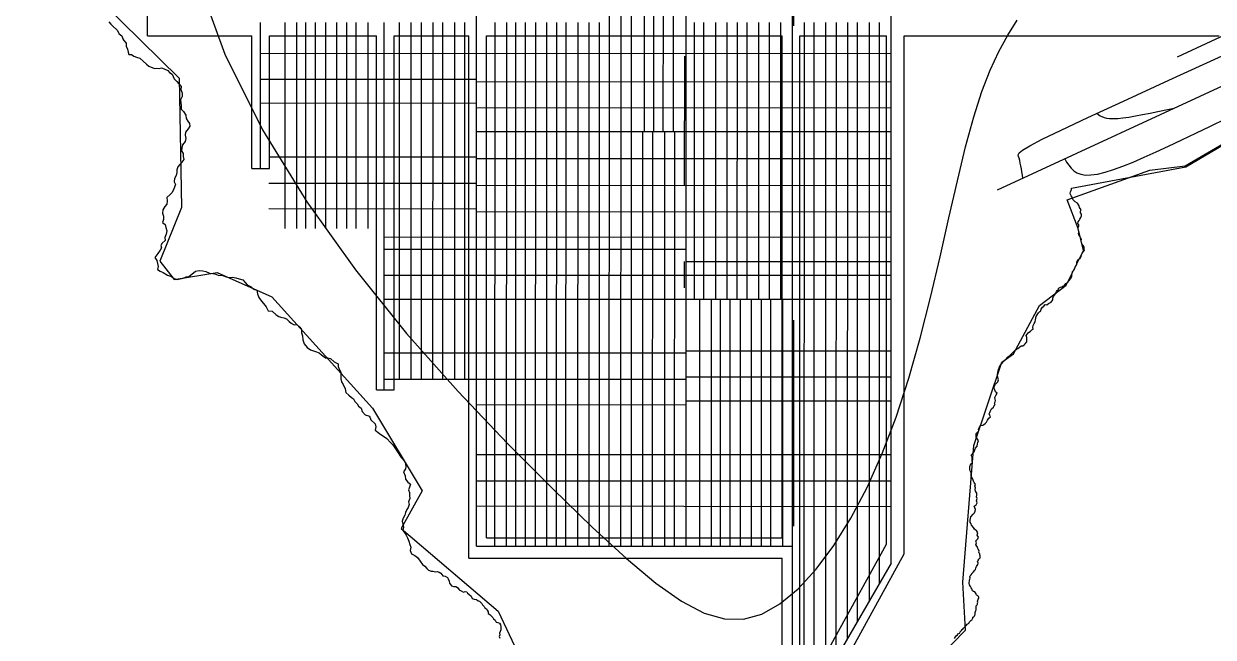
# Model space of a CAD drawing. Extents: x -15732 to 10897, y -24868 to 16165.
# Drawn here: x -9769 to -2354, y -11160 to -7337 of the extents above; entities that cross this region are included whole.
import ezdxf

# ---------------------------------------------------------------- set-up
doc = ezdxf.new("R2010")
doc.units = 0
doc.header["$MEASUREMENT"] = 0
for name, color, linetype in [('AIRPORT', 7, 'CONTINUOUS'), ('COASTLINE', 7, 'CONTINUOUS'), ('HIGHWAY', 7, 'CONTINUOUS'), ('STREETS-SPRAWL', 7, 'CONTINUOUS'), ('STREETS-SPRAWL-12M', 7, 'CONTINUOUS'), ('STREETS-SPRAWL-20M', 7, 'CONTINUOUS'), ('SUBURBS', 7, 'CONTINUOUS')]:
    doc.layers.add(name, color=color, linetype=linetype)

msp = doc.modelspace()

# ---------------------------------------------------------------- linework, layer by layer
at = {"layer": 'AIRPORT', "color": 251, "linetype": 'CONTINUOUS'}
for p, q in [((-2577.2, -7541.8), (625.3, -6056.2)), ((-3698, -8372.5), (-495.5, -6886.9)), ((-2629.7, -7688.9), (-2297.5, -7537.4)), ((-2913.1, -7818.7), (-2629.7, -7688.9)), ((-3135.9, -7921.6), (-2913.1, -7818.7)), ((-3302.3, -7999.6), (-3135.9, -7921.6)), ((-3077, -7896.7), (-3068, -7903.3)), ((-3068, -7903.3), (-3058.3, -7909.5)), ((-3058.3, -7909.5), (-3047.3, -7915.3)), ((-3047.3, -7915.3), (-3034.3, -7920.2)), ((-3034.3, -7920.2), (-3018.7, -7924)), ((-3018.7, -7924), (-2999.8, -7926.4)), ((-2999.8, -7926.4), (-2976.9, -7927.2)), ((-2976.9, -7927.2), (-2949.5, -7926.1)), ((-2949.5, -7926.1), (-2917, -7922.9)), ((-2917, -7922.9), (-2880, -7917.7)), ((-2880, -7917.7), (-2839, -7911)), ((-2839, -7911), (-2794.7, -7902.8)), ((-2794.7, -7902.8), (-2747.8, -7893.6)), ((-2747.8, -7893.6), (-2698.9, -7883.6)), ((-2698.9, -7883.6), (-2648.7, -7873)), ((-2648.7, -7873), (-2597.8, -7862.1)), ((-2371.1, -7975.6), (-2276.6, -7929.7)), ((-3420.2, -8056.7), (-3302.3, -7999.6)), ((-2462, -8019.4), (-2371.1, -7975.6)), ((-3497.8, -8096.6), (-3420.2, -8056.7)), ((-2631.8, -8099.6), (-2549, -8060.7)), ((-2549, -8060.7), (-2462, -8019.4)), ((-3570, -8152.5), (-3564.6, -8140.6)), ((-3567.4, -8162.9), (-3570, -8152.5)), ((-3564.6, -8140.6), (-3543.3, -8123.3)), ((-3543.3, -8123.3), (-3497.8, -8096.6)), ((-2784.2, -8168.7), (-2710.3, -8135.7)), ((-2710.3, -8135.7), (-2631.8, -8099.6)), ((-3563.7, -8174.9), (-3567.4, -8162.9)), ((-3560.1, -8188.9), (-3563.7, -8174.9)), ((-3556.6, -8204.7), (-3560.1, -8188.9)), ((-3553.3, -8221.9), (-3556.6, -8204.7)), ((-3550.1, -8240.3), (-3553.3, -8221.9)), ((-3279.7, -8178.4), (-3267.7, -8198.7)), ((-3267.7, -8198.7), (-3254.9, -8218.3)), ((-3254.9, -8218.3), (-3240.5, -8236.4)), ((-2975.6, -8245), (-2917.1, -8223.7)), ((-2917.1, -8223.7), (-2853.2, -8198.1)), ((-2853.2, -8198.1), (-2784.2, -8168.7)), ((-3546.9, -8259.5), (-3550.1, -8240.3)), ((-3543.8, -8279.4), (-3546.9, -8259.5)), ((-3540.7, -8299.5), (-3543.8, -8279.4)), ((-3240.5, -8236.4), (-3223.6, -8252.3)), ((-3223.6, -8252.3), (-3203.6, -8265.3)), ((-3203.6, -8265.3), (-3179.5, -8274.5)), ((-3179.5, -8274.5), (-3150.6, -8279.4)), ((-3150.6, -8279.4), (-3116.1, -8279.1)), ((-3116.1, -8279.1), (-3075.4, -8273.1)), ((-3075.4, -8273.1), (-3028.4, -8261.6)), ((-3028.4, -8261.6), (-2975.6, -8245))]:
    msp.add_line(p, q, dxfattribs=at)
at = {"layer": 'COASTLINE', "color": 7, "linetype": 'CONTINUOUS'}
for points in [[(-9237.6, -7325.2), (-9226.4, -7340), (-9215.4, -7349.9), (-9186.4, -7377.3), (-9174.6, -7399.1), (-9157.2, -7410.9), (-9151.6, -7429.9), (-9146, -7441), (-9130, -7458.5), (-9131, -7475.9), (-9122.3, -7494.2), (-9117.2, -7513), (-9113.3, -7528.5), (-9097.5, -7529), (-9083, -7539.2), (-9065.9, -7544.2), (-9045, -7551.7), (-9025.1, -7569.4), (-9004.3, -7587.9), (-8988.7, -7601.3), (-8965.1, -7610.3), (-8952, -7615.6), (-8938.3, -7613.9), (-8924.2, -7615.3), (-8910.9, -7612), (-8892.6, -7617.6), (-8871.4, -7628.1), (-8859.4, -7639.3), (-8842.9, -7650.6), (-8831, -7679.3), (-8814.4, -7696.6), (-8801.9, -7711.8), (-8788.2, -7727.6), (-8788.9, -7747.2), (-8781.9, -7768.7), (-8780.6, -7789.2), (-8791, -7809.6), (-8790.2, -7828.7), (-8787.6, -7848.6), (-8786.8, -7869), (-8773.9, -7884.1), (-8758.8, -7905.6), (-8756, -7926.3), (-8746.2, -7944), (-8735.6, -7958.4), (-8734.6, -7974.2), (-8744.6, -7990.4), (-8761.2, -8011.5), (-8762.9, -8031), (-8759.5, -8051), (-8763.5, -8071.1), (-8780.1, -8090.6), (-8784.4, -8108.9), (-8785.2, -8128.4), (-8776.1, -8146), (-8775.1, -8164.8), (-8771.4, -8182.6), (-8782.9, -8200.1), (-8809.2, -8229), (-8815.1, -8247.3), (-8814.8, -8264.4), (-8818.3, -8282.8), (-8829.6, -8301.4), (-8831.6, -8321.6), (-8821.9, -8339.1), (-8832.4, -8364.8), (-8843.6, -8388.6), (-8855.2, -8400.3), (-8877.3, -8419.3), (-8874.4, -8439.7), (-8877.6, -8460.3), (-8889.2, -8476.4), (-8902.3, -8496.9), (-8904, -8517), (-8897.6, -8535.9), (-8897.6, -8555.6), (-8904, -8574.3), (-8887.4, -8586.9), (-8882.7, -8606.7), (-8876.8, -8626.8), (-8882, -8647), (-8889.3, -8667.7), (-8887.6, -8687.9), (-8906.7, -8703.2), (-8915, -8717.7), (-8911.1, -8733.6), (-8918.9, -8748.3), (-8933.1, -8768), (-8952.1, -8793.5), (-8940.2, -8812), (-8936, -8830.3), (-8930.2, -8849.2), (-8935.3, -8867.7), (-8918.5, -8879.3), (-8900.5, -8886.2), (-8873.8, -8903.5), (-8848.4, -8911.4), (-8830.8, -8923.4), (-8813.4, -8931), (-8793.5, -8925.7), (-8775.6, -8922), (-8756.5, -8913.9), (-8740.6, -8911.4), (-8720.2, -8897.7), (-8698.2, -8878.8), (-8675.5, -8874.7), (-8652.7, -8875.5), (-8634.7, -8879.5), (-8611.5, -8891.4), (-8590.8, -8892.6), (-8572.5, -8898.1), (-8552.3, -8904.7), (-8533.5, -8903.2), (-8512.8, -8912.5), (-8489.2, -8918.1), (-8467.9, -8915.6), (-8446, -8921), (-8426.2, -8925.5), (-8403.6, -8932.3), (-8389.1, -8950.1), (-8376.4, -8964), (-8363.3, -8969.6), (-8351, -8976.7), (-8337.1, -8991.2), (-8316.2, -8996.7), (-8311.8, -9019.2), (-8303.7, -9042.5), (-8287.5, -9065.5), (-8273.9, -9079.5), (-8257.2, -9099.9), (-8246.2, -9126.5), (-8221.1, -9128.6), (-8195.4, -9150.4), (-8178.6, -9161.5), (-8165.6, -9165.8), (-8148, -9170), (-8131, -9175.5), (-8113.6, -9192.6), (-8102.3, -9201.9), (-8082.8, -9212.7), (-8066.2, -9211), (-8048.2, -9227.5), (-8036.8, -9241.7), (-8037.7, -9261.9), (-8030.6, -9280.6), (-8029.3, -9306.8), (-8020.7, -9331.9), (-8001.4, -9354.3), (-7980.8, -9368.5), (-7951, -9378.3), (-7927.8, -9387.7), (-7913.7, -9398.9), (-7888.6, -9419), (-7872.8, -9418.7), (-7856.1, -9423.4), (-7834.7, -9443.7), (-7809.5, -9455.7), (-7807.9, -9472.6), (-7802.7, -9489.3), (-7792, -9508), (-7792.5, -9529.5), (-7791.3, -9549.1), (-7789.1, -9568.2), (-7778.6, -9585.3), (-7764.8, -9611.8), (-7761.5, -9634.3), (-7742.6, -9651.4), (-7725.8, -9665.6), (-7714.2, -9673.9), (-7708.4, -9682.4), (-7705.8, -9691.5), (-7690.6, -9704.9), (-7682.5, -9718.9), (-7665.4, -9732.6), (-7659.7, -9753.6), (-7639.9, -9773.7), (-7612.7, -9783.2), (-7604.8, -9804.2), (-7578.5, -9830.2), (-7573.7, -9849.3), (-7577.7, -9868.7), (-7551.8, -9890.2), (-7505.8, -9922.1), (-7481.8, -9946), (-7467.9, -9960.8), (-7450.8, -9985), (-7442.7, -9999.1), (-7415.9, -10040.3), (-7394.2, -10064.1), (-7388.8, -10081.3), (-7387.8, -10097), (-7389, -10110.7), (-7400.9, -10128.9), (-7391.7, -10153.9), (-7389.1, -10175), (-7374.1, -10193.7), (-7358.2, -10206.3), (-7363.5, -10223.8), (-7370.7, -10241.3), (-7364.5, -10258.3), (-7364, -10276), (-7361.2, -10296), (-7370.2, -10315.2), (-7365.8, -10333.5), (-7373, -10351), (-7380, -10364.1), (-7388.6, -10382.1), (-7393.2, -10399.5), (-7403.4, -10417), (-7410, -10436.5), (-7405.6, -10455.6), (-7401.3, -10475), (-7406.5, -10494.2), (-7390.8, -10513), (-7385, -10523.5), (-7376.7, -10539.7), (-7368.1, -10561.5), (-7362.7, -10581.6), (-7355.1, -10598), (-7361, -10618.7), (-7352.3, -10640.4), (-7330.7, -10650), (-7313.5, -10663.9), (-7297.7, -10685.6), (-7283.2, -10707.1), (-7267.9, -10716), (-7255.5, -10731), (-7245.7, -10742.3), (-7229.8, -10748.2), (-7218.2, -10747.4), (-7204.9, -10753.3), (-7192.6, -10751), (-7180, -10754.4), (-7169.4, -10761.3), (-7156.3, -10777.4), (-7141, -10779.3), (-7127.1, -10787.4), (-7123, -10797), (-7117.7, -10810), (-7115.8, -10823.6), (-7102.3, -10840.3), (-7088.2, -10844.4), (-7074.8, -10843.9), (-7065.1, -10850.7), (-7054.4, -10865.2), (-7042.5, -10871), (-7028.1, -10879.4), (-7017.6, -10875.1), (-7006.8, -10877.4), (-7001.8, -10884.6), (-6995.3, -10891.3), (-6978.9, -10904.1), (-6972.6, -10918.2), (-6961, -10921.7), (-6947.3, -10925), (-6936.3, -10933.6), (-6927.4, -10934.6), (-6914.2, -10949.3), (-6908.8, -10957.9), (-6899.2, -10968.1), (-6895.2, -10976.5), (-6885.1, -10982.3), (-6880.3, -10992), (-6874.8, -11001.6), (-6874.7, -11012.9), (-6864, -11018.9), (-6854.9, -11027.1), (-6844.2, -11036.2), (-6839.8, -11045.3), (-6829.9, -11053.8), (-6824.2, -11065.8), (-6812.9, -11069.1), (-6803.7, -11072.5), (-6797.7, -11082.4), (-6795.8, -11094.9), (-6794.9, -11104), (-6793.9, -11113.8), (-6798.4, -11124.8), (-6802.7, -11134.4), (-6802.1, -11144.5), (-6806.2, -11156), (-6801.9, -11166.7)], [(-3236.9, -8360.3), (-2524, -8229.2), (-2048.7, -7947.9)], [(-3967.5, -11166.8), (-3960.3, -11157.9), (-3955.8, -11152.2), (-3948.3, -11145.6), (-3946, -11139.3), (-3940.1, -11137.4), (-3933.5, -11134.1), (-3931.3, -11126.8), (-3923.3, -11117.9), (-3918, -11111.8), (-3914.3, -11109.1), (-3910.4, -11103.1), (-3906.8, -11099.2), (-3899.5, -11092.9), (-3891.4, -11084), (-3887.6, -11079.5), (-3884.4, -11077), (-3879, -11073.9), (-3874.4, -11071), (-3873.9, -11064.8), (-3870.1, -11060), (-3865.1, -11056.3), (-3858.2, -11051.2), (-3856.8, -11048.1), (-3855.3, -11044.5), (-3852.8, -11040.4), (-3851.9, -11035.9), (-3847.3, -11032), (-3843.6, -11029.3), (-3840.6, -11025.9), (-3839.5, -11021.1), (-3837.7, -11016.1), (-3838, -11010.5), (-3838.4, -11005.5), (-3836.2, -11000.6), (-3832.8, -10994), (-3831.4, -10989.2), (-3832.6, -10983.6), (-3832.7, -10977.9), (-3831.2, -10971.5), (-3831.9, -10965), (-3825.4, -10958.5), (-3822.8, -10953.1), (-3824.2, -10947.3), (-3821.9, -10941.3), (-3823.1, -10935.4), (-3820.3, -10929.2), (-3819.7, -10923), (-3815.7, -10917.5), (-3814.8, -10912), (-3816.3, -10906.3), (-3823.2, -10899.9), (-3830.4, -10896.9), (-3832.7, -10889.2), (-3835.9, -10882.3), (-3840.7, -10876.4), (-3847.9, -10874.6), (-3853.7, -10870.5), (-3856.4, -10863.6), (-3859.1, -10858), (-3862.6, -10851.3), (-3866.2, -10844), (-3874.2, -10832.6), (-3875.6, -10825.4), (-3874.9, -10818.4), (-3873.9, -10811.3), (-3872.9, -10804.7), (-3871.2, -10798.5), (-3868.7, -10790.7), (-3870.5, -10783.8), (-3868.5, -10777), (-3863.3, -10770.7), (-3857.2, -10762.6), (-3852.2, -10753.8), (-3845.4, -10749.6), (-3842.6, -10744.8), (-3836.3, -10738.1), (-3834.3, -10730.4), (-3830.7, -10723.7), (-3829.3, -10718.2), (-3826, -10712), (-3820.8, -10705.9), (-3819.9, -10699), (-3821.1, -10692.7), (-3823.2, -10686.1), (-3817.5, -10680.4), (-3816.7, -10673.9), (-3812, -10671), (-3807.2, -10664.6), (-3806.3, -10658.9), (-3805.8, -10652.8), (-3809.4, -10647.3), (-3809.4, -10640.9), (-3812, -10635.1), (-3814.1, -10630.6), (-3812.8, -10623.9), (-3814.2, -10617.2), (-3818.7, -10610.6), (-3821.9, -10606.1), (-3825.8, -10595.4), (-3832.9, -10584.3), (-3829.9, -10571.2), (-3833.3, -10558.2), (-3822.2, -10547.4), (-3818.2, -10535.5), (-3824.5, -10523.1), (-3821.1, -10509.9), (-3827.2, -10498.8), (-3841.9, -10487.2), (-3848.5, -10476.7), (-3861.1, -10461.2), (-3862.3, -10452.7), (-3869.4, -10445.2), (-3868.9, -10437.9), (-3869.6, -10430.7), (-3867.9, -10420.7), (-3865.1, -10410.1), (-3849.8, -10393.9), (-3842.2, -10384.5), (-3838.8, -10374.9), (-3836.3, -10363.8), (-3839.1, -10352.8), (-3844.1, -10343.6), (-3832.7, -10335.7), (-3825.5, -10322.5), (-3828.7, -10309), (-3824.7, -10295.8), (-3830.1, -10284.6), (-3826.8, -10273.5), (-3827.7, -10262.1), (-3835.2, -10250.2), (-3837.9, -10239.4), (-3835.9, -10229), (-3840.1, -10218.5), (-3836.4, -10207.8), (-3844.8, -10196.3), (-3849.3, -10187.2), (-3853, -10173.9), (-3862.2, -10156.6), (-3862.4, -10145.5), (-3862.8, -10134.6), (-3869.9, -10122.7), (-3871.9, -10114.1), (-3870.9, -10104.5), (-3871.1, -10094.9), (-3866, -10079.7), (-3855.2, -10070.6), (-3856.8, -10060.2), (-3857.6, -10049.1), (-3856, -10037), (-3862.4, -10025.6), (-3853.6, -10016.1), (-3844.1, -10004.4), (-3840.9, -9991.8), (-3835.9, -9980.6), (-3825.4, -9968.8), (-3823, -9954.5), (-3820.8, -9945.9), (-3816.7, -9934.9), (-3823.2, -9926.3), (-3831.7, -9913.4), (-3831.6, -9901.7), (-3832.7, -9890.2), (-3821.8, -9879.1), (-3815.2, -9874.2), (-3817.4, -9862.5), (-3811.4, -9851.2), (-3803.1, -9841.1), (-3790.5, -9838.5), (-3784.8, -9833.6), (-3774.8, -9827.6), (-3766.8, -9820.3), (-3760.2, -9807.4), (-3752.9, -9795.5), (-3743.3, -9786.2), (-3747.5, -9777.2), (-3750.3, -9767.2), (-3747.4, -9758.3), (-3742.7, -9748.1), (-3736.9, -9736.2), (-3722.8, -9726.2), (-3719.5, -9717.9), (-3714.2, -9709.7), (-3716.5, -9701.3), (-3713.6, -9692.8), (-3711.5, -9684.3), (-3713.4, -9675.8), (-3715.5, -9666.4), (-3711.8, -9657.6), (-3706.6, -9649.3), (-3701.8, -9638.6), (-3711.9, -9630.4), (-3715.8, -9618.7), (-3719, -9609.2), (-3719.1, -9600.1), (-3711.1, -9583.2), (-3697, -9568.7), (-3692.7, -9554.7), (-3695.7, -9540.8), (-3698.5, -9524.2), (-3696.6, -9507.5), (-3692.9, -9490.4), (-3687.1, -9475.6), (-3682.2, -9465.3), (-3673.7, -9456.4), (-3668.4, -9449.8), (-3665, -9443.1), (-3649.9, -9430.3), (-3633.4, -9411.8), (-3621, -9403.9), (-3612, -9392.7), (-3591.2, -9373.5), (-3579.4, -9365.6), (-3572.3, -9360.7), (-3562.4, -9353.1), (-3550.5, -9344.8), (-3540.6, -9344.5), (-3532.8, -9336.8), (-3526.8, -9332.2), (-3516.3, -9317.9), (-3516.1, -9304.8), (-3516.2, -9291.5), (-3519, -9278.4), (-3508, -9263.8), (-3492.3, -9252.2), (-3483.8, -9244.5), (-3475.6, -9240.5), (-3478, -9229.3), (-3475.6, -9218), (-3469.2, -9205.4), (-3464.3, -9194.6), (-3461.3, -9182.6), (-3459.5, -9170.7), (-3458.2, -9160), (-3451.9, -9150.3), (-3446.7, -9143.4), (-3443.4, -9137.8), (-3434, -9130.7), (-3427.9, -9125.1), (-3425.8, -9115.7), (-3419.2, -9102.8), (-3410, -9096.9), (-3402, -9086.9), (-3391, -9087.7), (-3381.8, -9080.7), (-3363.9, -9072.3), (-3353.8, -9057.7), (-3353.7, -9046.6), (-3349.8, -9036), (-3336.7, -9019.7), (-3331, -9006), (-3326.3, -8998.2), (-3318, -8992.2), (-3317.7, -8987), (-3313.6, -8982.5), (-3306.1, -8977.3), (-3298.1, -8976.3), (-3291.2, -8972.4), (-3284.4, -8971.5), (-3277.9, -8961.3), (-3271.8, -8955.8), (-3261, -8947.1), (-3254.8, -8938.7), (-3241.9, -8925.2), (-3236.1, -8912.4), (-3235, -8904.1), (-3233, -8894.6), (-3231.9, -8880.9), (-3221.7, -8871), (-3215.8, -8862.1), (-3213.9, -8852.7), (-3204.3, -8837.3), (-3203.8, -8822.2), (-3197.1, -8807.5), (-3183, -8797.5), (-3177.8, -8786.2), (-3175.2, -8776.3), (-3171.7, -8766), (-3161.8, -8756.6), (-3156.7, -8747.4), (-3157.8, -8738.4), (-3159.2, -8730), (-3162, -8720.1), (-3170, -8712.1), (-3175.8, -8700.8), (-3177.7, -8689.7), (-3175.1, -8678.9), (-3180.5, -8670.7), (-3184.3, -8662.7), (-3190.8, -8651.4), (-3193.4, -8642), (-3190.4, -8633.4), (-3193.9, -8624.6), (-3196.2, -8615.4), (-3196.2, -8607), (-3192.5, -8597.5), (-3192.3, -8589.3), (-3197.1, -8580.6), (-3195, -8571.9), (-3190.4, -8561.7), (-3185.1, -8555.2), (-3178.3, -8544.1), (-3175.3, -8532.7), (-3175.1, -8523.9), (-3181.4, -8514.2), (-3181.4, -8505), (-3177.7, -8495.9), (-3187, -8481.4), (-3188.8, -8470.3), (-3200, -8454.9), (-3214.1, -8446.6), (-3220.8, -8440.7), (-3228.4, -8432.6), (-3231.7, -8425.4), (-3232.5, -8418.1), (-3239.7, -8409.5), (-3243.5, -8400), (-3244.9, -8392.5), (-3242.9, -8385), (-3239.9, -8376.2), (-3237, -8369), (-3236.9, -8360.4), (-3236.9, -8360.3)]]:
    msp.add_lwpolyline(points, dxfattribs=at)
at = {"layer": 'HIGHWAY', "color": 250, "linetype": 'CONTINUOUS'}
for p, q in [((-8694.3, -7036.7), (-8515, -7525.5)), ((-3634.3, -7408.5), (-3576.5, -7314.2)), ((-3689.9, -7510.3), (-3634.3, -7408.5)), ((-8515, -7525.5), (-8280.7, -7996.8)), ((-3743.7, -7625.3), (-3689.9, -7510.3)), ((-3796, -7759.1), (-3743.7, -7625.3)), ((-3847.2, -7917.5), (-3796, -7759.1)), ((-3897.7, -8104.3), (-3847.2, -7917.5)), ((-8280.7, -7996.8), (-8004.8, -8446.6)), ((-3948.7, -8315.6), (-3897.7, -8104.3)), ((-4001.2, -8546.1), (-3948.7, -8315.6)), ((-8004.8, -8446.6), (-7700.8, -8871)), ((-4056.6, -8789.9), (-4001.2, -8546.1)), ((-4116.1, -9041.6), (-4056.6, -8789.9)), ((-7700.8, -8871), (-7381.9, -9266.1)), ((-4180.7, -9295.5), (-4116.1, -9041.6)), ((-7381.9, -9266.1), (-7061.8, -9627.8)), ((-4251.7, -9546.1), (-4180.7, -9295.5)), ((-4330.3, -9787.6), (-4251.7, -9546.1)), ((-7061.8, -9627.8), (-6753.7, -9952.1)), ((-4417.2, -10015.2), (-4330.3, -9787.6)), ((-6753.7, -9952.1), (-6471.2, -10235.2)), ((-4511.7, -10225.9), (-4417.2, -10015.2)), ((-4612.6, -10417.7), (-4511.7, -10225.9)), ((-6471.2, -10235.2), (-6224.6, -10473.9)), ((-4718.5, -10588.4), (-4612.6, -10417.7)), ((-6224.6, -10473.9), (-6011.9, -10669)), ((-4828.3, -10735.7), (-4718.5, -10588.4)), ((-6011.9, -10669), (-5828.1, -10822.1)), ((-4940.8, -10857.5), (-4828.3, -10735.7)), ((-5828.1, -10822.1), (-5668.3, -10934.9)), ((-5054.6, -10951.5), (-4940.8, -10857.5)), ((-5668.3, -10934.9), (-5527.5, -11009)), ((-5168.6, -11015.6), (-5054.6, -10951.5)), ((-5527.5, -11009), (-5400.6, -11046)), ((-5400.6, -11046), (-5282.6, -11047.7)), ((-5282.6, -11047.7), (-5168.6, -11015.6))]:
    msp.add_line(p, q, dxfattribs=at)
at = {"layer": 'STREETS-SPRAWL', "color": 7, "linetype": 'CONTINUOUS'}
for p, q in [((-8997.2, -7412.5), (-8997.2, -5465)), ((-8997.2, -7412.5), (-8346.3, -7412.5)), ((-8346.3, -8239.2), (-8346.3, -7412.5)), ((-8236.1, -7412.5), (-7569.4, -7412.5)), ((-8236.1, -8239.2), (-8236.1, -7412.5)), ((-7569.4, -9617.5), (-7569.4, -7412.5)), ((-7459.2, -7412.5), (-6994.3, -7412.5)), ((-7459.2, -9617.5), (-7459.2, -7412.5)), ((-6994.3, -10666.2), (-6994.3, -7412.5)), ((-6884.1, -7412.5), (-5040.6, -7412.5)), ((-6884.1, -10539.9), (-6884.1, -7412.5)), ((-5040.6, -10539.9), (-5040.6, -7412.5)), ((-4930.5, -7412.5), (-4390.4, -7412.5)), ((-4930.5, -11559), (-4930.5, -7412.5)), ((-4390.4, -10579), (-4390.4, -7412.5)), ((-4280.2, -7412.5), (-2316.2, -7412.5)), ((-4280.2, -10640.8), (-4280.2, -7412.5)), ((-8346.3, -8239.2), (-8236.1, -8239.2)), ((-7569.4, -9617.5), (-7459.2, -9617.5)), ((-6884.1, -10539.9), (-5040.6, -10539.9)), ((-4930.5, -11559), (-4390.4, -10579)), ((-6994.3, -10666.2), (-5040.6, -10666.2)), ((-5040.6, -12020.6), (-4280.2, -10640.8)), ((-5040.6, -12020.6), (-5040.6, -10666.2))]:
    msp.add_line(p, q, dxfattribs=at)
at = {"layer": 'STREETS-SPRAWL-12M', "color": 253, "linetype": 'CONTINUOUS'}
for p, q in [((-6119.7, -6065.8), (-6121.1, -10593)), ((-6046.7, -6065.8), (-6048, -10593)), ((-5981.6, -6065.8), (-5982.9, -10593)), ((-5900.6, -6065.8), (-5901.1, -8008.4)), ((-5843.6, -6065.8), (-5844.2, -8008.4)), ((-5783.4, -6065.8), (-5784, -8008.4)), ((-5719.2, -6065.8), (-5719.8, -8008.4)), ((-4969.4, -6065.8), (-4969.8, -7350)), ((-8141.6, -7328), (-8142, -8612.2)), ((-8068.9, -7328), (-8069.3, -8612.2)), ((-8012, -7328), (-8012.4, -8612.2)), ((-7951.8, -7328), (-7952.1, -8612.2)), ((-7887.6, -7328), (-7888, -8612.2)), ((-7818.9, -7328), (-7819.3, -8612.2)), ((-7757.3, -7328), (-7757.7, -8612.2)), ((-7699.1, -7328), (-7699.5, -8612.2)), ((-7624.5, -7328), (-7624.8, -8612.2)), ((-7428.7, -7328), (-7429.4, -9551.8)), ((-7355.7, -7328), (-7356.3, -9551.8)), ((-7290.6, -7328), (-7291.2, -9551.8)), ((-7219.4, -7328), (-7220.1, -9551.8)), ((-7158.2, -7328), (-7158.8, -9551.8)), ((-7083.3, -7328), (-7084, -9551.9)), ((-7021.3, -7328), (-7021.9, -9551.9)), ((-6832.9, -7328), (-6833.9, -10593)), ((-6760.3, -7328), (-6761.2, -10593)), ((-6703.3, -7328), (-6704.3, -10593)), ((-6643.1, -7328), (-6644.1, -10593)), ((-6579, -7328), (-6579.9, -10593)), ((-6510.2, -7328), (-6511.2, -10593)), ((-6448.7, -7328), (-6449.7, -10593)), ((-6390.4, -7328), (-6391.4, -10593)), ((-6315.8, -7328), (-6316.8, -10593)), ((-6245.8, -7328), (-6246.7, -10593)), ((-6181.6, -7328), (-6182.6, -10593)), ((-5589.3, -7328), (-5589.9, -9052.9)), ((-5531.1, -7328), (-5531.6, -9052.9)), ((-5456.5, -7328), (-5457, -9052.9)), ((-5386.4, -7328), (-5386.9, -9052.9)), ((-5322.3, -7328), (-5322.8, -9052.9)), ((-5260.7, -7328), (-5261.2, -9053)), ((-5187.7, -7328), (-5188.2, -9053)), ((-5122.6, -7328), (-5123.1, -9053)), ((-5051.4, -7328), (-5051.9, -9053)), ((-4904.7, -7328), (-4905.9, -11637.7)), ((-4843.2, -7328), (-4844.4, -11531.4)), ((-4770.1, -7328), (-4771.3, -11405.2)), ((-4705, -7328), (-4706.2, -11292.8)), ((-4633.8, -7328), (-4635, -11169.9)), ((-4572.6, -7328), (-4573.7, -11064.1)), ((-4497.7, -7328), (-4498.8, -10934.8)), ((-4435.7, -7328), (-4436.7, -10827.7)), ((-8293.9, -7519.7), (-4362.1, -7520.9)), ((-5650.9, -7539.5), (-5651.2, -8343.4)), ((-8293.9, -7681.1), (-6947.2, -7681.5)), ((-6947.2, -7697.4), (-4362.1, -7698.2)), ((-8293.9, -7830.3), (-6947.2, -7830.7)), ((-6947.2, -7858.8), (-4362.1, -7859.6)), ((-6947.2, -8008), (-4362.1, -8008.8)), ((-5911, -8008.4), (-5911.7, -10593)), ((-5849.7, -8008.4), (-5850.5, -10593)), ((-5774.9, -8008.4), (-5775.6, -10593)), ((-5712.8, -8008.4), (-5713.6, -10593)), ((-8240.3, -8165.3), (-6947.2, -8165.7)), ((-6947.2, -8175.5), (-4362.1, -8176.3)), ((-8240.3, -8329.8), (-6947.2, -8330.2)), ((-6947.2, -8343), (-4362.1, -8343.8)), ((-8240.3, -8487.7), (-6947.2, -8489.1)), ((-6947.2, -8507.5), (-4362.1, -8508.2)), ((-7521.3, -8664.2), (-4362.1, -8667.4)), ((-7521.3, -8741.7), (-5638.9, -8742.2)), ((-5651.3, -8818.5), (-5651.4, -8982.9)), ((-5638.9, -8818.5), (-4362.1, -8818.9)), ((-7521.3, -8903.1), (-4362.1, -8904)), ((-7521.3, -9052.3), (-4362.1, -9053.2)), ((-5556.5, -9052.9), (-5557, -10593)), ((-5483.8, -9052.9), (-5484.3, -10593)), ((-5426.9, -9052.9), (-5427.4, -10593)), ((-5366.7, -9052.9), (-5367.1, -10593)), ((-5302.5, -9053), (-5303, -10593)), ((-5233.8, -9053), (-5234.2, -10593)), ((-5172.3, -9053), (-5172.7, -10593)), ((-5114, -9053), (-5114.5, -10593)), ((-5039.4, -9053), (-5039.8, -10593)), ((-4969.4, -9183.6), (-4969.8, -10467.8)), ((-7521.3, -9387.3), (-5638.9, -9387.8)), ((-5638.9, -9375.3), (-4362.1, -9375.7)), ((-7521.3, -9551.7), (-5638.9, -9552.3)), ((-5638.9, -9536.8), (-4362.1, -9537.1)), ((-6947.2, -9709.8), (-5638.9, -9711.2)), ((-5638.9, -9686), (-4362.1, -9686.3)), ((-6947.2, -10020.6), (-4362.1, -10021.3)), ((-6947.2, -10185), (-4362.1, -10185.8)), ((-6947.2, -10342), (-4362.1, -10344.7))]:
    msp.add_line(p, q, dxfattribs=at)
at = {"layer": 'STREETS-SPRAWL-20M', "color": 252, "linetype": 'CONTINUOUS'}
for p, q in [((-4362.1, -10698.9), (-4362.1, 2013.7)), ((-4976.9, -11760.1), (-4976.9, 1569.1)), ((-5638.9, -10593), (-5638.9, 1370.5)), ((-6947.2, -10593), (-6947.2, 916.6)), ((-8293.9, -8239.2), (-8293.9, -7328)), ((-7521.3, -9617.5), (-7521.3, -7328)), ((-6947.2, -10593), (-4976.9, -10593)), ((-4362.1, -10698.9), (-4976.9, -11760.1))]:
    msp.add_line(p, q, dxfattribs=at)
at = {"layer": 'SUBURBS', "color": 254, "linetype": 'CONTINUOUS'}
for points in [[(-7584.2, 488.5), (-7743.3, -132.7), (-8053.8, -829.5), (-8409.8, -1056.8), (-8871.9, -2147.5), (-9061.3, -2321.8), (-9387, -2655), (-9288.5, -3071.7), (-9608.4, -4510.5), (-9768.7, -5402.1), (-9598.4, -5782.7), (-9408, -6524), (-9398, -7085), (-8800.9, -7675.1), (-8786, -8481.9), (-8920.5, -8815.6), (-8830.8, -8930.2), (-8563.3, -8886.6), (-8221.6, -9037.7), (-7593.9, -9732.8), (-7284.4, -10246.6), (-7415.9, -10481.6), (-6812.3, -10998.5), (-6675.1, -11287.8)], [(-4062.2, -11284.3), (-3897.6, -11115.4), (-3914.9, -10816.6), (-3845.6, -9964.5), (-3672.4, -9444.8), (-3598.7, -9393.5), (-3437.8, -9093.2), (-3270.7, -8965.4), (-3162.7, -8749.3), (-3195.4, -8611.8), (-3264.2, -8434.9), (-2748.1, -8248.6), (-2529, -8221.5), (-1637.6, -7701.6)]]:
    msp.add_lwpolyline(points, dxfattribs=at)

doc.saveas('drawing.dxf')
